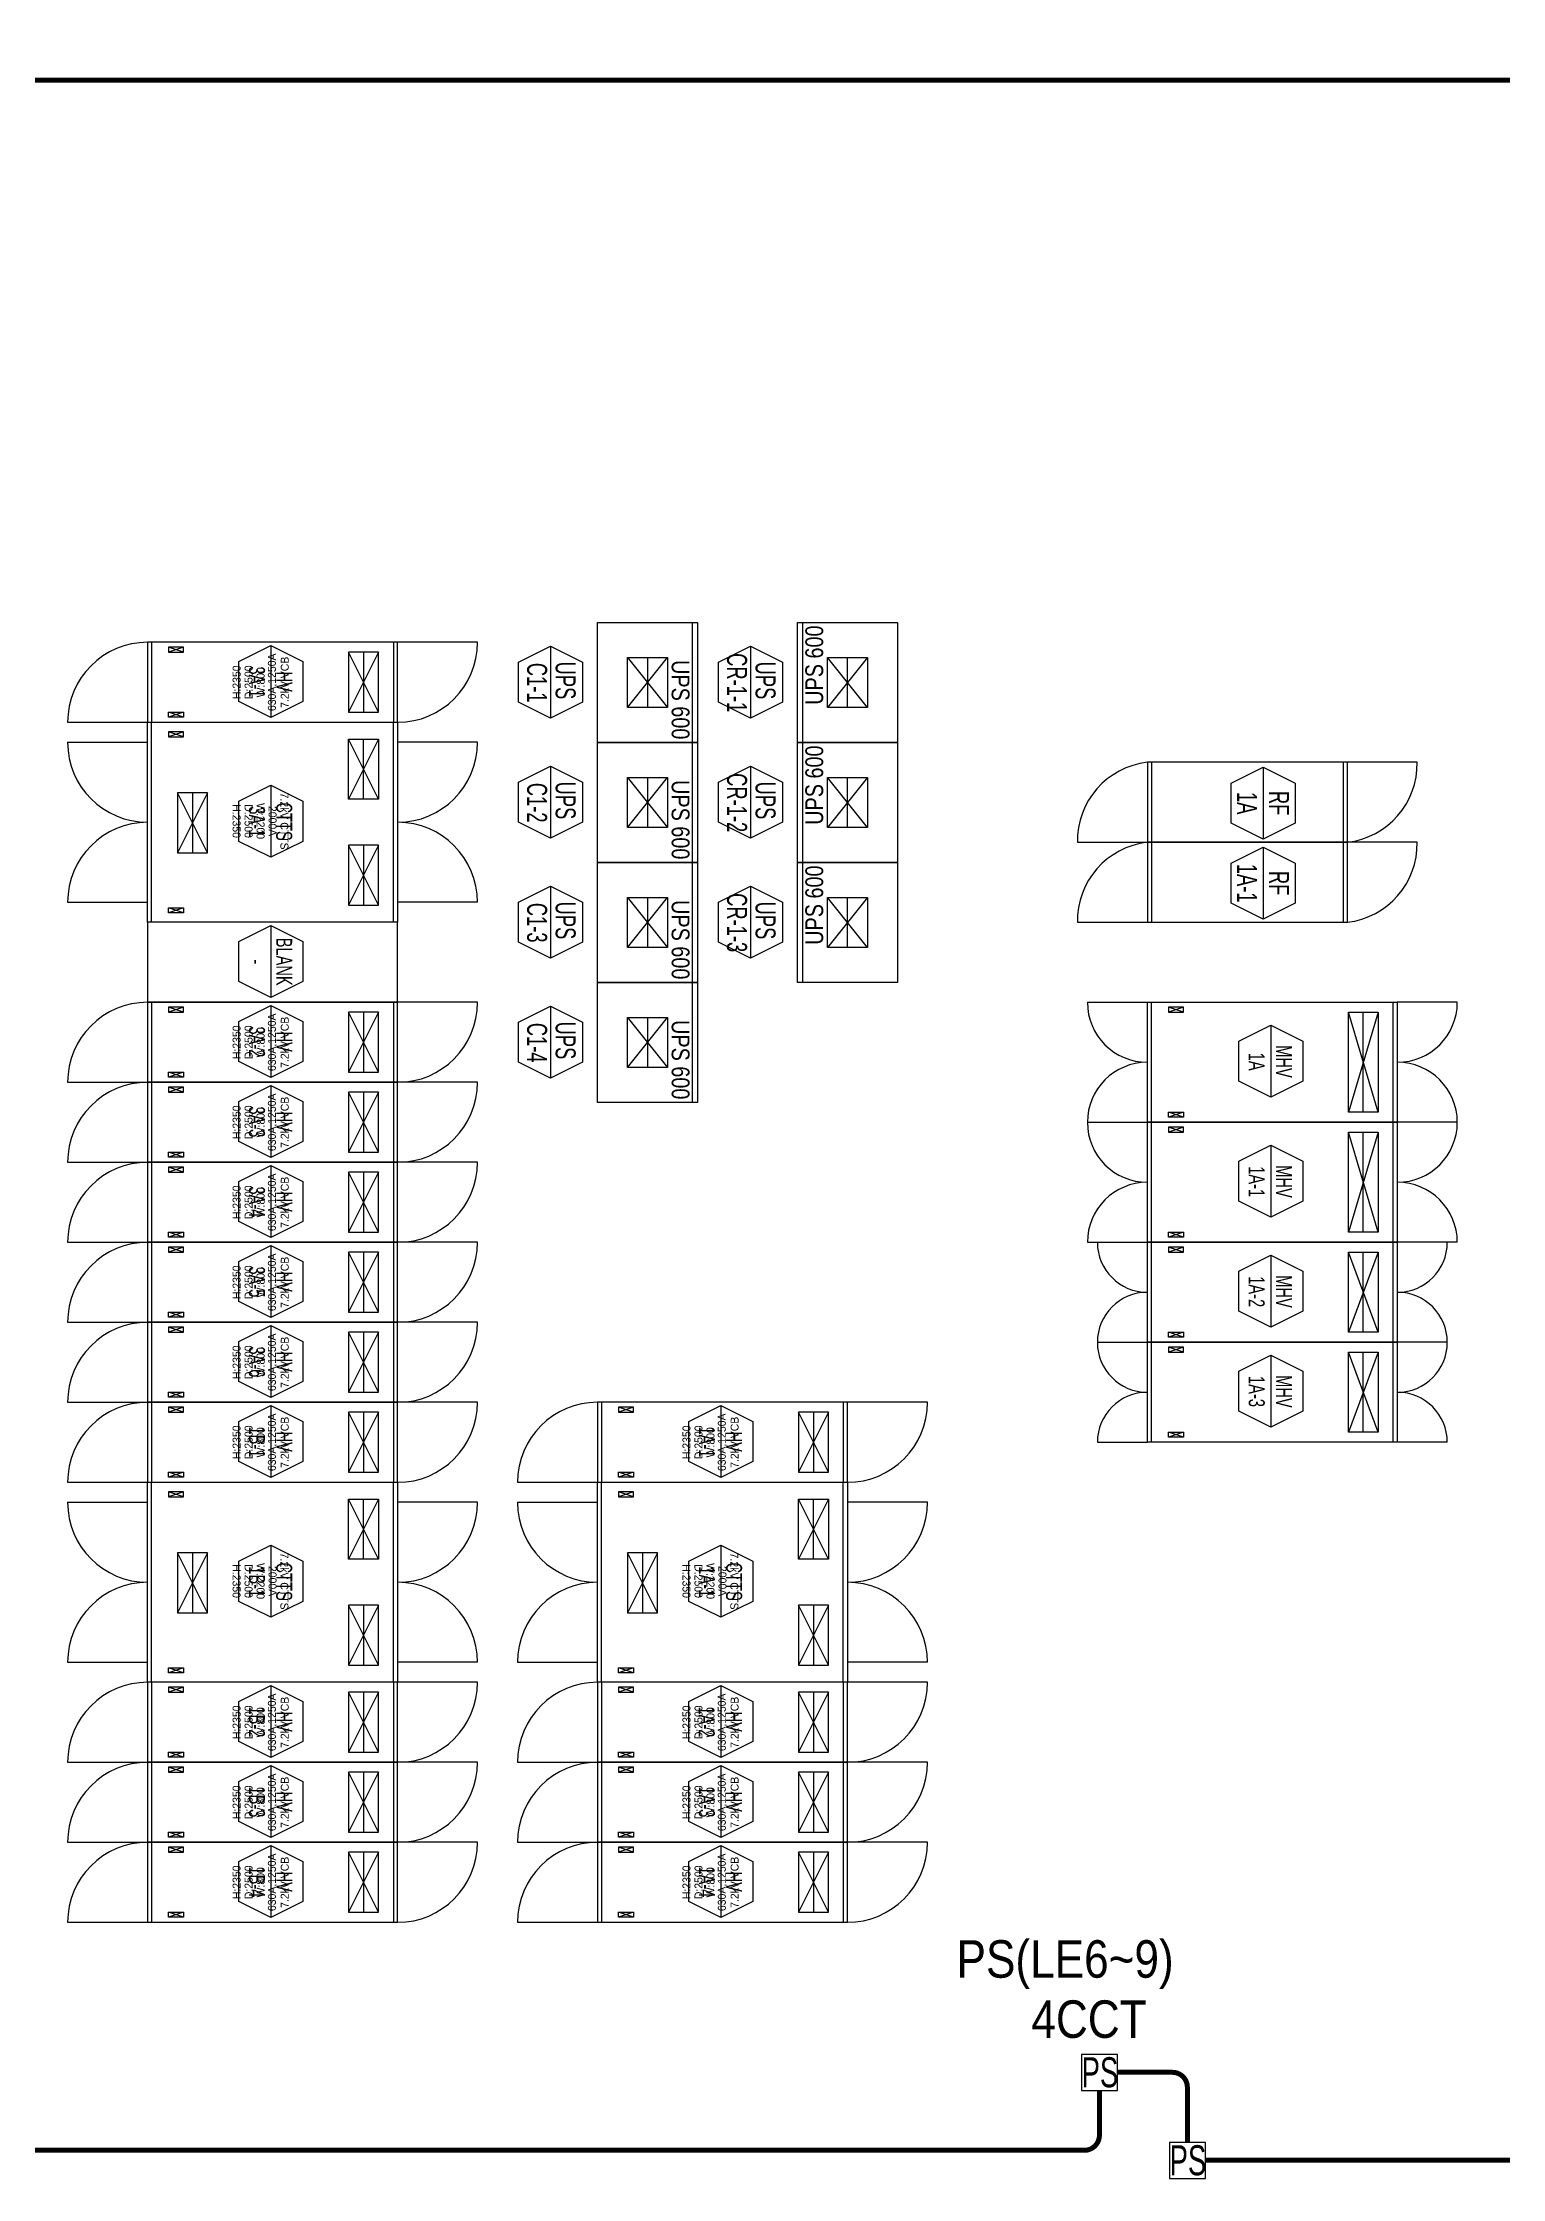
# Model space of a CAD drawing. Header units: millimetres. Extents: x 39625 to 501091, y -351975 to 836145.
# Drawn here: x 287201 to 301800, y -304210 to -282854 of the extents above; entities that cross this region are included whole.
import ezdxf
from ezdxf.enums import TextEntityAlignment as Align

# ---------------------------------------------------------------- set-up
doc = ezdxf.new("R2010")
doc.units = ezdxf.units.MM
doc.header["$LTSCALE"] = 150
doc.linetypes.add('HIDDEN', pattern=[9.525, 6.35, -3.175])
for name, color, linetype in [('------04 Lighting Switch', 2, 'Continuous'), ('-----30 Text', 2, 'Continuous'), ('-----33 Equipment', 8, 'Continuous')]:
    doc.layers.add(name, color=color, linetype=linetype)
doc.styles.add('ELEC', font='Dotum.ttf')

# ---------------------------------------------------------------- blocks, each defined once
blk = doc.blocks.new('12345')
at = {"layer": '-----33 Equipment'}
for p, q in [((371304, 141401), (371304, 142603)), ((372404, 142606), (372404, 141403)), ((365894, 142405), (365894, 141605)), ((366214, 142355), (366064, 142305)), ((366214, 142305), (366064, 142355)), ((366768, 142214), (367088, 142374)), ((367088, 142374), (367088, 141654)), ((367088, 142374), (367408, 142214)), ((368164, 142305), (367864, 141705)), ((368164, 141705), (367864, 142305)), ((368014, 142305), (368014, 141705)), ((368312, 142405), (368312, 141605)), ((369154, 142405), (368354, 142405)), ((369564, 142207), (369884, 142366)), ((369884, 142366), (369884, 141646)), ((369884, 142366), (370204, 142207)), ((370653, 142253), (371055, 141753)), ((370653, 141753), (371055, 142253)), ((370854, 142253), (370854, 141753)), ((371564, 142207), (371884, 142366)), ((371884, 142366), (371884, 141646)), ((371884, 142366), (372204, 142207)), ((373055, 141753), (372653, 142253)), ((373055, 142253), (372653, 141753)), ((372854, 141753), (372854, 142253)), ((366768, 141813), (366768, 142214)), ((367408, 142214), (367408, 141813)), ((369564, 141806), (369564, 142207)), ((370204, 142207), (370204, 141806)), ((371564, 141806), (371564, 142207)), ((372204, 142207), (372204, 141806)), ((367088, 141654), (366768, 141813)), ((367408, 141813), (367088, 141654)), ((369884, 141646), (369564, 141806)), ((370204, 141806), (369884, 141646)), ((371884, 141646), (371564, 141806)), ((372204, 141806), (371884, 141646)), ((365054, 141605), (365854, 141605)), ((365894, 140860), (365894, 141605)), ((366214, 141655), (366064, 141705)), ((366214, 141705), (366064, 141655)), ((368312, 139605), (368312, 141605)), ((365054, 141405), (365854, 141405)), ((366214, 141510), (366064, 141460)), ((366214, 141460), (366064, 141510)), ((368164, 140835), (367864, 141435)), ((368164, 141435), (367864, 140835)), ((368014, 140835), (368014, 141435)), ((369154, 141405), (368354, 141405)), ((371304, 140201), (371304, 141403)), ((372404, 141406), (372404, 140203)), ((369564, 141007), (369884, 141166)), ((369884, 141166), (369884, 140446)), ((369884, 141166), (370204, 141007)), ((371564, 141007), (371884, 141166)), ((371884, 141166), (371884, 140446)), ((371884, 141166), (372204, 141007)), ((375854, 141205, 0), (375854, 140405, 0)), ((377854, 141205, 0), (375854, 141205, 0)), ((375894, 141205), (375894, 140405)), ((377812, 141205), (377812, 140405)), ((377854, 140405, 0), (377854, 141205, 0)), ((378554, 141205), (377854, 141205)), ((366768, 140815), (367088, 140975)), ((367088, 140975), (367088, 140255)), ((367088, 140975), (367408, 140815)), ((369564, 140606), (369564, 141007)), ((370204, 141007), (370204, 140606)), ((370653, 141053), (371055, 140553)), ((370653, 140553), (371055, 141053)), ((370854, 141053), (370854, 140553)), ((371564, 140606), (371564, 141007)), ((372204, 141007), (372204, 140606)), ((373055, 140553), (372653, 141053)), ((373055, 141053), (372653, 140553)), ((372854, 140553), (372854, 141053)), ((376692, 140996, 0), (377012, 141156, 0)), ((376692, 140596, 0), (376692, 140996, 0)), ((377012, 141156, 0), (377012, 140436, 0)), ((377012, 141156, 0), (377332, 140996, 0)), ((377332, 140996, 0), (377332, 140596, 0)), ((365894, 139605), (365894, 140860)), ((366454, 140899), (366154, 140299)), ((366454, 140299), (366154, 140899)), ((366304, 140899), (366304, 140299)), ((366768, 140414), (366768, 140815)), ((367408, 140815), (367408, 140414)), ((369884, 140446), (369564, 140606)), ((370204, 140606), (369884, 140446)), ((371884, 140446), (371564, 140606)), ((372204, 140606), (371884, 140446)), ((377012, 140436, 0), (376692, 140596, 0)), ((377332, 140596, 0), (377012, 140436, 0)), ((367088, 140255), (366768, 140414)), ((367408, 140414), (367088, 140255)), ((368164, 140375), (367864, 139775)), ((368164, 139775), (367864, 140375)), ((368014, 140375), (368014, 139775)), ((375154, 140405), (375854, 140405)), ((375854, 140405, 0), (377854, 140405, 0)), ((375854, 140405), (375854, 139605)), ((377854, 140405), (375854, 140405)), ((375894, 140405), (375894, 139605)), ((376692, 140196), (377012, 140356)), ((377012, 140356), (377012, 139636)), ((377012, 140356), (377332, 140196)), ((377812, 140405), (377812, 139605)), ((377854, 139605), (377854, 140405)), ((378554, 140405), (377854, 140405)), ((371304, 139001), (371304, 140203)), ((372404, 140206), (372404, 139003)), ((376692, 139796), (376692, 140196)), ((377332, 140196), (377332, 139796)), ((369564, 139807), (369884, 139966)), ((369884, 139966), (369884, 139246)), ((369884, 139966), (370204, 139807)), ((371564, 139807), (371884, 139966)), ((371884, 139966), (371884, 139246)), ((371884, 139966), (372204, 139807)), ((365054, 139805), (365854, 139805)), ((366214, 139700), (366064, 139750)), ((366214, 139750), (366064, 139700)), ((369154, 139805), (368354, 139805)), ((369564, 139406), (369564, 139807)), ((370204, 139807), (370204, 139406)), ((370653, 139853), (371055, 139353)), ((370653, 139353), (371055, 139853)), ((370854, 139853), (370854, 139353)), ((371564, 139406), (371564, 139807)), ((372204, 139807), (372204, 139406)), ((373055, 139353), (372653, 139853)), ((373055, 139853), (372653, 139353)), ((372854, 139353), (372854, 139853)), ((377012, 139636), (376692, 139796)), ((377332, 139796), (377012, 139636)), ((368354, 139605), (365854, 139605)), ((365854, 139605), (365854, 138805)), ((366768, 139414), (367088, 139574)), ((367088, 139574), (367088, 138854)), ((367088, 139574), (367408, 139414)), ((368354, 138805), (368354, 139605)), ((375154, 139605), (375854, 139605)), ((375854, 139605), (377854, 139605)), ((366768, 139013), (366768, 139414)), ((367408, 139414), (367408, 139013)), ((369884, 139246), (369564, 139406)), ((370204, 139406), (369884, 139246)), ((371884, 139246), (371564, 139406)), ((372204, 139406), (371884, 139246)), ((367088, 138854), (366768, 139013)), ((367408, 139013), (367088, 138854)), ((371304, 137801), (371304, 139003)), ((365854, 138805), (368354, 138805)), ((365894, 138805), (365894, 138005)), ((366214, 138755), (366064, 138705)), ((366214, 138705), (366064, 138755)), ((366768, 138614), (367088, 138774)), ((366768, 138213), (366768, 138614)), ((367088, 138774), (367088, 138054)), ((367088, 138774), (367408, 138614)), ((367408, 138614), (367408, 138213)), ((368164, 138705), (367864, 138105)), ((368164, 138105), (367864, 138705)), ((368014, 138705), (368014, 138105)), ((368312, 138805), (368312, 138005)), ((369154, 138805), (368354, 138805)), ((369564, 138607), (369884, 138766)), ((369564, 138206), (369564, 138607)), ((369884, 138766), (369884, 138046)), ((369884, 138766), (370204, 138607)), ((370204, 138607), (370204, 138206)), ((370653, 138653), (371055, 138153)), ((370653, 138153), (371055, 138653)), ((370854, 138653), (370854, 138153)), ((375254, 138805), (375854, 138805)), ((375894, 137605), (375894, 138805)), ((376214, 138755), (376064, 138705)), ((376214, 138705), (376064, 138755)), ((378164, 137705), (377864, 138705)), ((378164, 138705), (377864, 137705)), ((378014, 137705), (378014, 138705)), ((378312, 137605), (378312, 138805)), ((378954, 138805), (378354, 138805)), ((376768, 138415), (377088, 138575)), ((376768, 138015), (376768, 138415)), ((377088, 138575), (377088, 137855)), ((377088, 138575), (377408, 138415)), ((377408, 138415), (377408, 138015)), ((367088, 138054), (366768, 138213)), ((367408, 138213), (367088, 138054)), ((369884, 138046), (369564, 138206)), ((370204, 138206), (369884, 138046)), ((365054, 138005), (365854, 138005)), ((365894, 138005), (365894, 137205)), ((366214, 138055), (366064, 138105)), ((366214, 138105), (366064, 138055)), ((366214, 137955), (366064, 137905)), ((366214, 137905), (366064, 137955)), ((366768, 137814), (367088, 137974)), ((367088, 137974), (367088, 137254)), ((367088, 137974), (367408, 137814)), ((368312, 138005), (368312, 137205)), ((369154, 138005), (368354, 138005)), ((377088, 137855), (376768, 138015)), ((377408, 138015), (377088, 137855)), ((366768, 137413), (366768, 137814)), ((367408, 137814), (367408, 137413)), ((368164, 137905), (367864, 137305)), ((368164, 137305), (367864, 137905)), ((368014, 137905), (368014, 137305)), ((375254, 137605), (375854, 137605)), ((375254, 137605), (375854, 137605)), ((375894, 136405), (375894, 137605)), ((376214, 137655), (376064, 137705)), ((376214, 137705), (376064, 137655)), ((376214, 137555), (376064, 137505)), ((376214, 137505), (376064, 137555)), ((378312, 136405), (378312, 137605)), ((378954, 137605), (378354, 137605)), ((378954, 137605), (378354, 137605)), ((367088, 137254), (366768, 137413)), ((367408, 137413), (367088, 137254)), ((376768, 137215), (377088, 137375)), ((377088, 137375), (377088, 136655)), ((377088, 137375), (377408, 137215)), ((378164, 136505), (377864, 137505)), ((378164, 137505), (377864, 136505)), ((378014, 136505), (378014, 137505)), ((365054, 137205), (365854, 137205)), ((365894, 137205), (365894, 136405)), ((366214, 137255), (366064, 137305)), ((366214, 137305), (366064, 137255)), ((366214, 137155), (366064, 137105)), ((366214, 137105), (366064, 137155)), ((366768, 137014), (367088, 137174)), ((367088, 137174), (367088, 136454)), ((367088, 137174), (367408, 137014)), ((368164, 137105), (367864, 136505)), ((368164, 136505), (367864, 137105)), ((368014, 137105), (368014, 136505)), ((368312, 137205), (368312, 136405)), ((369154, 137205), (368354, 137205)), ((376768, 136815), (376768, 137215)), ((377408, 137215), (377408, 136815)), ((366768, 136613), (366768, 137014)), ((367408, 137014), (367408, 136613)), ((377088, 136655), (376768, 136815)), ((377408, 136815), (377088, 136655)), ((366214, 136455), (366064, 136505)), ((366214, 136505), (366064, 136455)), ((367088, 136454), (366768, 136613)), ((367408, 136613), (367088, 136454)), ((376214, 136455), (376064, 136505)), ((376214, 136505), (376064, 136455)), ((365054, 136405), (365854, 136405)), ((365894, 136405), (365894, 135605)), ((366214, 136355), (366064, 136305)), ((366214, 136305), (366064, 136355)), ((366768, 136214), (367088, 136374)), ((367088, 136374), (367088, 135654)), ((367088, 136374), (367408, 136214)), ((368164, 136305), (367864, 135705)), ((368164, 135705), (367864, 136305)), ((368014, 136305), (368014, 135705)), ((368312, 136405), (368312, 135605)), ((369154, 136405), (368354, 136405)), ((375254, 136405), (375854, 136405)), ((375354, 136405), (375854, 136405)), ((375894, 135405), (375894, 136405)), ((376214, 136355), (376064, 136305)), ((376214, 136305), (376064, 136355)), ((376768, 136115), (377088, 136275)), ((377088, 136275), (377088, 135555)), ((377088, 136275), (377408, 136115)), ((378164, 135505), (377864, 136305)), ((378164, 136305), (377864, 135505)), ((378014, 135505), (378014, 136305)), ((378312, 135405), (378312, 136405)), ((378954, 136405), (378354, 136405)), ((378854, 136405), (378354, 136405)), ((366768, 135813), (366768, 136214)), ((367408, 136214), (367408, 135813)), ((376768, 135715), (376768, 136115)), ((377408, 136115), (377408, 135715)), ((366214, 135655), (366064, 135705)), ((366214, 135705), (366064, 135655)), ((367088, 135654), (366768, 135813)), ((367408, 135813), (367088, 135654)), ((377088, 135555), (376768, 135715)), ((377408, 135715), (377088, 135555)), ((365054, 135605), (365854, 135605)), ((365894, 135605), (365894, 134805)), ((366214, 135555), (366064, 135505)), ((366214, 135505), (366064, 135555)), ((366768, 135414), (367088, 135574)), ((366768, 135013), (366768, 135414)), ((367088, 135574), (367088, 134854)), ((367088, 135574), (367408, 135414)), ((367408, 135414), (367408, 135013)), ((368164, 135505), (367864, 134905)), ((368164, 134905), (367864, 135505)), ((368014, 135505), (368014, 134905)), ((368312, 135605), (368312, 134805)), ((369154, 135605), (368354, 135605)), ((375354, 135405), (375854, 135405)), ((375354, 135405), (375854, 135405)), ((375894, 134405), (375894, 135405)), ((376214, 135455), (376064, 135505)), ((376214, 135505), (376064, 135455)), ((378312, 134405), (378312, 135405)), ((378854, 135405), (378354, 135405)), ((378854, 135405), (378354, 135405)), ((376214, 135355), (376064, 135305)), ((376214, 135305), (376064, 135355)), ((376768, 135117), (377088, 135277)), ((377088, 135277), (377088, 134557)), ((377088, 135277), (377408, 135117)), ((378164, 134505), (377864, 135305)), ((378164, 135305), (377864, 134505)), ((378014, 134505), (378014, 135305)), ((367088, 134854), (366768, 135013)), ((367408, 135013), (367088, 134854)), ((376768, 134717), (376768, 135117)), ((377408, 135117), (377408, 134717)), ((365054, 134805), (365854, 134805)), ((365894, 134805), (365894, 134005)), ((366214, 134855), (366064, 134905)), ((366214, 134905), (366064, 134855)), ((366214, 134755), (366064, 134705)), ((366214, 134705), (366064, 134755)), ((366768, 134614), (367088, 134774)), ((367088, 134774), (367088, 134054)), ((367088, 134774), (367408, 134614)), ((368312, 134805), (368312, 134005)), ((369154, 134805), (368354, 134805)), ((370394, 134805), (370394, 134005)), ((370714, 134755), (370564, 134705)), ((370714, 134705), (370564, 134755)), ((371268, 134614), (371588, 134774)), ((371588, 134774), (371588, 134054)), ((371588, 134774), (371908, 134614)), ((372812, 134805), (372812, 134005)), ((373654, 134805), (372854, 134805)), ((366768, 134213), (366768, 134614)), ((367408, 134614), (367408, 134213)), ((368164, 134705), (367864, 134105)), ((368164, 134105), (367864, 134705)), ((368014, 134705), (368014, 134105)), ((371268, 134213), (371268, 134614)), ((371908, 134614), (371908, 134213)), ((372664, 134705), (372364, 134105)), ((372664, 134105), (372364, 134705)), ((372514, 134705), (372514, 134105)), ((377088, 134557), (376768, 134717)), ((377408, 134717), (377088, 134557)), ((375354, 134405), (375854, 134405)), ((376214, 134455), (376064, 134505)), ((376214, 134505), (376064, 134455)), ((378854, 134405), (378354, 134405)), ((367088, 134054), (366768, 134213)), ((367408, 134213), (367088, 134054)), ((371588, 134054), (371268, 134213)), ((371908, 134213), (371588, 134054)), ((365054, 134005), (365854, 134005)), ((365894, 133260), (365894, 134005)), ((366214, 134055), (366064, 134105)), ((366214, 134105), (366064, 134055)), ((366214, 133910), (366064, 133860)), ((366214, 133860), (366064, 133910)), ((368312, 132005), (368312, 134005)), ((369554, 134005), (370354, 134005)), ((370394, 133260), (370394, 134005)), ((370714, 134055), (370564, 134105)), ((370714, 134105), (370564, 134055)), ((370714, 133910), (370564, 133860)), ((370714, 133860), (370564, 133910)), ((372812, 132005), (372812, 134005)), ((365054, 133805), (365854, 133805)), ((368164, 133235), (367864, 133835)), ((368164, 133835), (367864, 133235)), ((368014, 133235), (368014, 133835)), ((369154, 133805), (368354, 133805)), ((369554, 133805), (370354, 133805)), ((372664, 133235), (372364, 133835)), ((372664, 133835), (372364, 133235)), ((372514, 133235), (372514, 133835)), ((373654, 133805), (372854, 133805)), ((365894, 132005), (365894, 133260)), ((366454, 133299), (366154, 132699)), ((366454, 132699), (366154, 133299)), ((366304, 133299), (366304, 132699)), ((366768, 133215), (367088, 133375)), ((367088, 133375), (367088, 132655)), ((367088, 133375), (367408, 133215)), ((370394, 132005), (370394, 133260)), ((370954, 133299), (370654, 132699)), ((370954, 132699), (370654, 133299)), ((370804, 133299), (370804, 132699)), ((371268, 133215), (371588, 133375)), ((371588, 133375), (371588, 132655)), ((371588, 133375), (371908, 133215)), ((366768, 132814), (366768, 133215)), ((367408, 133215), (367408, 132814)), ((371268, 132814), (371268, 133215)), ((371908, 133215), (371908, 132814)), ((367088, 132655), (366768, 132814)), ((367408, 132814), (367088, 132655)), ((368164, 132775), (367864, 132175)), ((368164, 132175), (367864, 132775)), ((368014, 132775), (368014, 132175)), ((371588, 132655), (371268, 132814)), ((371908, 132814), (371588, 132655)), ((372664, 132775), (372364, 132175)), ((372664, 132175), (372364, 132775)), ((372514, 132775), (372514, 132175)), ((365054, 132205), (365854, 132205)), ((369154, 132205), (368354, 132205)), ((369554, 132205), (370354, 132205)), ((373654, 132205), (372854, 132205)), ((365894, 132005), (365894, 131205)), ((366214, 132100), (366064, 132150)), ((366214, 132150), (366064, 132100)), ((368312, 132005), (368312, 131205)), ((369154, 132005), (368354, 132005)), ((370394, 132005), (370394, 131205)), ((370714, 132100), (370564, 132150)), ((370714, 132150), (370564, 132100)), ((372812, 132005), (372812, 131205)), ((373654, 132005), (372854, 132005)), ((366214, 131955), (366064, 131905)), ((366214, 131905), (366064, 131955)), ((366768, 131814), (367088, 131974)), ((366768, 131413), (366768, 131814)), ((367088, 131974), (367088, 131254)), ((367088, 131974), (367408, 131814)), ((367408, 131814), (367408, 131413)), ((368164, 131905), (367864, 131305)), ((368164, 131305), (367864, 131905)), ((368014, 131905), (368014, 131305)), ((370714, 131955), (370564, 131905)), ((370714, 131905), (370564, 131955)), ((371268, 131814), (371588, 131974)), ((371268, 131413), (371268, 131814)), ((371588, 131974), (371588, 131254)), ((371588, 131974), (371908, 131814)), ((371908, 131814), (371908, 131413)), ((372664, 131905), (372364, 131305)), ((372664, 131305), (372364, 131905)), ((372514, 131905), (372514, 131305)), ((367088, 131254), (366768, 131413)), ((367408, 131413), (367088, 131254)), ((371588, 131254), (371268, 131413)), ((371908, 131413), (371588, 131254)), ((365054, 131205), (365854, 131205)), ((365894, 131205), (365894, 130405)), ((366214, 131255), (366064, 131305)), ((366214, 131305), (366064, 131255)), ((366214, 131155), (366064, 131105)), ((366214, 131105), (366064, 131155)), ((366768, 131014), (367088, 131174)), ((367088, 131174), (367088, 130454)), ((367088, 131174), (367408, 131014)), ((368312, 131205), (368312, 130405)), ((369154, 131205), (368354, 131205)), ((369554, 131205), (370354, 131205)), ((370394, 131205), (370394, 130405)), ((370714, 131255), (370564, 131305)), ((370714, 131305), (370564, 131255)), ((370714, 131155), (370564, 131105)), ((370714, 131105), (370564, 131155)), ((371268, 131014), (371588, 131174)), ((371588, 131174), (371588, 130454)), ((371588, 131174), (371908, 131014)), ((372812, 131205), (372812, 130405)), ((373654, 131205), (372854, 131205)), ((366768, 130613), (366768, 131014)), ((367408, 131014), (367408, 130613)), ((368164, 131105), (367864, 130505)), ((368164, 130505), (367864, 131105)), ((368014, 131105), (368014, 130505)), ((371268, 130613), (371268, 131014)), ((371908, 131014), (371908, 130613)), ((372664, 131105), (372364, 130505)), ((372664, 130505), (372364, 131105)), ((372514, 131105), (372514, 130505)), ((366214, 130455), (366064, 130505)), ((366214, 130505), (366064, 130455)), ((367088, 130454), (366768, 130613)), ((367408, 130613), (367088, 130454)), ((370714, 130455), (370564, 130505)), ((370714, 130505), (370564, 130455)), ((371588, 130454), (371268, 130613)), ((371908, 130613), (371588, 130454)), ((365054, 130405), (365854, 130405)), ((365894, 130405), (365894, 129605)), ((366214, 130355), (366064, 130305)), ((366214, 130305), (366064, 130355)), ((366768, 130214), (367088, 130374)), ((367088, 130374), (367088, 129654)), ((367088, 130374), (367408, 130214)), ((368164, 130305), (367864, 129705)), ((368164, 129705), (367864, 130305)), ((368014, 130305), (368014, 129705)), ((368312, 130405), (368312, 129605)), ((369154, 130405), (368354, 130405)), ((369554, 130405), (370354, 130405)), ((370394, 130405), (370394, 129605)), ((370714, 130355), (370564, 130305)), ((370714, 130305), (370564, 130355)), ((371268, 130214), (371588, 130374)), ((371588, 130374), (371588, 129654)), ((371588, 130374), (371908, 130214)), ((372664, 130305), (372364, 129705)), ((372664, 129705), (372364, 130305)), ((372514, 130305), (372514, 129705)), ((372812, 130405), (372812, 129605)), ((373654, 130405), (372854, 130405)), ((366768, 129813), (366768, 130214)), ((367408, 130214), (367408, 129813)), ((371268, 129813), (371268, 130214)), ((371908, 130214), (371908, 129813)), ((366214, 129655), (366064, 129705)), ((366214, 129705), (366064, 129655)), ((367088, 129654), (366768, 129813)), ((367408, 129813), (367088, 129654)), ((370714, 129655), (370564, 129705)), ((370714, 129705), (370564, 129655)), ((371588, 129654), (371268, 129813)), ((371908, 129813), (371588, 129654)), ((365054, 129605), (365854, 129605)), ((369554, 129605), (370354, 129605))]:
    blk.add_line(p, q, dxfattribs=at)
for points in [[(370354, 141403), (370354, 142603), (371354, 142603), (371354, 141403)], [(373354, 142603), (373354, 141403), (372354, 141403), (372354, 142603)], [(365854, 142405), (365854, 141605), (368354, 141605), (368354, 142405)], [(366064, 142355), (366064, 142305), (366214, 142305), (366214, 142355)], [(367864, 142305), (367864, 141705), (368164, 141705), (368164, 142305)], [(371055, 141753), (370653, 141753), (370653, 142253), (371055, 142253)], [(372653, 142253), (373055, 142253), (373055, 141753), (372653, 141753)], [(368354, 141605), (368354, 139605), (365854, 139605), (365854, 141605)], [(366064, 141655), (366064, 141705), (366214, 141705), (366214, 141655)], [(366064, 141510), (366064, 141460), (366214, 141460), (366214, 141510)], [(367864, 140835), (367864, 141435), (368164, 141435), (368164, 140835)], [(370354, 140203), (370354, 141403), (371354, 141403), (371354, 140203)], [(373354, 141403), (373354, 140203), (372354, 140203), (372354, 141403)], [(371055, 140553), (370653, 140553), (370653, 141053), (371055, 141053)], [(372653, 141053), (373055, 141053), (373055, 140553), (372653, 140553)], [(366154, 140899), (366154, 140299), (366454, 140299), (366454, 140899)], [(367864, 140375), (367864, 139775), (368164, 139775), (368164, 140375)], [(370354, 139003), (370354, 140203), (371354, 140203), (371354, 139003)], [(373354, 140203), (373354, 139003), (372354, 139003), (372354, 140203)], [(366064, 139700), (366064, 139750), (366214, 139750), (366214, 139700)], [(371055, 139353), (370653, 139353), (370653, 139853), (371055, 139853)], [(372653, 139853), (373055, 139853), (373055, 139353), (372653, 139353)], [(370354, 137803), (370354, 139003), (371354, 139003), (371354, 137803)], [(365854, 138805), (365854, 138005), (368354, 138005), (368354, 138805)], [(366064, 138755), (366064, 138705), (366214, 138705), (366214, 138755)], [(367864, 138705), (367864, 138105), (368164, 138105), (368164, 138705)], [(371055, 138153), (370653, 138153), (370653, 138653), (371055, 138653)], [(375854, 137605), (375854, 138805), (378354, 138805), (378354, 137605)], [(376064, 138755), (376064, 138705), (376214, 138705), (376214, 138755)], [(377864, 137705), (377864, 138705), (378164, 138705), (378164, 137705)], [(365854, 138005), (365854, 137205), (368354, 137205), (368354, 138005)], [(366064, 138055), (366064, 138105), (366214, 138105), (366214, 138055)], [(366064, 137955), (366064, 137905), (366214, 137905), (366214, 137955)], [(367864, 137905), (367864, 137305), (368164, 137305), (368164, 137905)], [(375854, 136405), (375854, 137605), (378354, 137605), (378354, 136405)], [(376064, 137655), (376064, 137705), (376214, 137705), (376214, 137655)], [(376064, 137555), (376064, 137505), (376214, 137505), (376214, 137555)], [(377864, 136505), (377864, 137505), (378164, 137505), (378164, 136505)], [(365854, 137205), (365854, 136405), (368354, 136405), (368354, 137205)], [(366064, 137255), (366064, 137305), (366214, 137305), (366214, 137255)], [(366064, 137155), (366064, 137105), (366214, 137105), (366214, 137155)], [(367864, 137105), (367864, 136505), (368164, 136505), (368164, 137105)], [(366064, 136455), (366064, 136505), (366214, 136505), (366214, 136455)], [(376064, 136455), (376064, 136505), (376214, 136505), (376214, 136455)], [(365854, 136405), (365854, 135605), (368354, 135605), (368354, 136405)], [(366064, 136355), (366064, 136305), (366214, 136305), (366214, 136355)], [(367864, 136305), (367864, 135705), (368164, 135705), (368164, 136305)], [(375854, 135405), (375854, 136405), (378354, 136405), (378354, 135405)], [(376064, 136355), (376064, 136305), (376214, 136305), (376214, 136355)], [(377864, 135505), (377864, 136305), (378164, 136305), (378164, 135505)], [(366064, 135655), (366064, 135705), (366214, 135705), (366214, 135655)], [(365854, 135605), (365854, 134805), (368354, 134805), (368354, 135605)], [(366064, 135555), (366064, 135505), (366214, 135505), (366214, 135555)], [(367864, 135505), (367864, 134905), (368164, 134905), (368164, 135505)], [(375854, 134405), (375854, 135405), (378354, 135405), (378354, 134405)], [(376064, 135455), (376064, 135505), (376214, 135505), (376214, 135455)], [(376064, 135355), (376064, 135305), (376214, 135305), (376214, 135355)], [(377864, 134505), (377864, 135305), (378164, 135305), (378164, 134505)], [(365854, 134805), (365854, 134005), (368354, 134005), (368354, 134805)], [(366064, 134855), (366064, 134905), (366214, 134905), (366214, 134855)], [(366064, 134755), (366064, 134705), (366214, 134705), (366214, 134755)], [(370354, 134805), (370354, 134005), (372854, 134005), (372854, 134805)], [(370564, 134755), (370564, 134705), (370714, 134705), (370714, 134755)], [(367864, 134705), (367864, 134105), (368164, 134105), (368164, 134705)], [(372364, 134705), (372364, 134105), (372664, 134105), (372664, 134705)], [(376064, 134455), (376064, 134505), (376214, 134505), (376214, 134455)], [(368354, 134005), (368354, 132005), (365854, 132005), (365854, 134005)], [(366064, 134055), (366064, 134105), (366214, 134105), (366214, 134055)], [(366064, 133910), (366064, 133860), (366214, 133860), (366214, 133910)], [(372854, 134005), (372854, 132005), (370354, 132005), (370354, 134005)], [(370564, 134055), (370564, 134105), (370714, 134105), (370714, 134055)], [(370564, 133910), (370564, 133860), (370714, 133860), (370714, 133910)], [(367864, 133235), (367864, 133835), (368164, 133835), (368164, 133235)], [(372364, 133235), (372364, 133835), (372664, 133835), (372664, 133235)], [(366154, 133299), (366154, 132699), (366454, 132699), (366454, 133299)], [(370654, 133299), (370654, 132699), (370954, 132699), (370954, 133299)], [(367864, 132775), (367864, 132175), (368164, 132175), (368164, 132775)], [(372364, 132775), (372364, 132175), (372664, 132175), (372664, 132775)], [(365854, 132005), (365854, 131205), (368354, 131205), (368354, 132005)], [(366064, 132100), (366064, 132150), (366214, 132150), (366214, 132100)], [(370354, 132005), (370354, 131205), (372854, 131205), (372854, 132005)], [(370564, 132100), (370564, 132150), (370714, 132150), (370714, 132100)], [(366064, 131955), (366064, 131905), (366214, 131905), (366214, 131955)], [(367864, 131905), (367864, 131305), (368164, 131305), (368164, 131905)], [(370564, 131955), (370564, 131905), (370714, 131905), (370714, 131955)], [(372364, 131905), (372364, 131305), (372664, 131305), (372664, 131905)], [(365854, 131205), (365854, 130405), (368354, 130405), (368354, 131205)], [(366064, 131255), (366064, 131305), (366214, 131305), (366214, 131255)], [(366064, 131155), (366064, 131105), (366214, 131105), (366214, 131155)], [(370354, 131205), (370354, 130405), (372854, 130405), (372854, 131205)], [(370564, 131255), (370564, 131305), (370714, 131305), (370714, 131255)], [(370564, 131155), (370564, 131105), (370714, 131105), (370714, 131155)], [(367864, 131105), (367864, 130505), (368164, 130505), (368164, 131105)], [(372364, 131105), (372364, 130505), (372664, 130505), (372664, 131105)], [(366064, 130455), (366064, 130505), (366214, 130505), (366214, 130455)], [(370564, 130455), (370564, 130505), (370714, 130505), (370714, 130455)], [(365854, 130405), (365854, 129605), (368354, 129605), (368354, 130405)], [(366064, 130355), (366064, 130305), (366214, 130305), (366214, 130355)], [(367864, 130305), (367864, 129705), (368164, 129705), (368164, 130305)], [(370354, 130405), (370354, 129605), (372854, 129605), (372854, 130405)], [(370564, 130355), (370564, 130305), (370714, 130305), (370714, 130355)], [(372364, 130305), (372364, 129705), (372664, 129705), (372664, 130305)], [(366064, 129655), (366064, 129705), (366214, 129705), (366214, 129655)], [(370564, 129655), (370564, 129705), (370714, 129705), (370714, 129655)]]:
    blk.add_lwpolyline(points, close=True, dxfattribs=at)
for centre, radius, start, end in [((365854, 141605), 800, 90, 180), ((368354, 142405), 800, 270, 0), ((365854, 141405), 800, 180, 270), ((368354, 141405), 800, 270, 0), ((375945, 140419), 791, 96.6265, 181.0016), ((377762, 141191), 791, 276.6265, 1.0016), ((365854, 139805), 800, 90, 180), ((368354, 139805), 800, 0, 90), ((375945, 139619), 791, 96.6265, 181.0016), ((377762, 140391), 791, 276.6265, 1.0016), ((365854, 138005), 800, 90, 180), ((368354, 138805), 800, 270, 0), ((375854, 138805), 600, 180, 270), ((378354, 138805), 600, 270, 0), ((375854, 137605), 600, 90, 180), ((378354, 137605), 600, 0, 90), ((365854, 137205), 800, 90, 180), ((368354, 138005), 800, 270, 0), ((375854, 137605), 600, 180, 270), ((378354, 137605), 600, 270, 0), ((365854, 136405), 800, 90, 180), ((368354, 137205), 800, 270, 0), ((375854, 136405), 600, 90, 180), ((378354, 136405), 600, 0, 90), ((365854, 135605), 800, 90, 180), ((368354, 136405), 800, 270, 0), ((375854, 136405), 500, 180, 270), ((378354, 136405), 500, 270, 0), ((375854, 135405), 500, 90, 180), ((378354, 135405), 500, 0, 90), ((365854, 134805), 800, 90, 180), ((368354, 135605), 800, 270, 0), ((375854, 135405), 500, 180, 270), ((378354, 135405), 500, 270, 0), ((365854, 134005), 800, 90, 180), ((368354, 134805), 800, 270, 0), ((370354, 134005), 800, 90, 180), ((372854, 134805), 800, 270, 0), ((375854, 134405), 500, 90, 180), ((378354, 134405), 500, 0, 90), ((365854, 133805), 800, 180, 270), ((368354, 133805), 800, 270, 0), ((370354, 133805), 800, 180, 270), ((372854, 133805), 800, 270, 0), ((365854, 132205), 800, 90, 180), ((368354, 132205), 800, 0, 90), ((370354, 132205), 800, 90, 180), ((372854, 132205), 800, 0, 90), ((365854, 131205), 800, 90, 180), ((368354, 132005), 800, 270, 0), ((370354, 131205), 800, 90, 180), ((372854, 132005), 800, 270, 0), ((365854, 130405), 800, 90, 180), ((368354, 131205), 800, 270, 0), ((370354, 130405), 800, 90, 180), ((372854, 131205), 800, 270, 0), ((365854, 129605), 800, 90, 180), ((368354, 130405), 800, 270, 0), ((370354, 129605), 800, 90, 180), ((372854, 130405), 800, 270, 0)]:
    blk.add_arc(centre, radius, start, end, dxfattribs=at)
at = {"layer": '-----33 Equipment', "style": 'ELEC', "width": 0.85}
for rotation, p in [(90, (372522, 141780)), (270, (371185, 142227)), (90, (372522, 140580)), (270, (371185, 141027)), (90, (372522, 139380)), (270, (371185, 139827)), (270, (371185, 138627))]:
    blk.add_text('UPS 600', height=178.2, rotation=rotation, dxfattribs=at).set_placement(p, align=Align.MIDDLE_LEFT)
at = {"layer": '-----33 Equipment', "style": 'ELEC'}
for s, rotation, p in [('630A,1250A', 90, (367104, 142005)), ('7.2kV VCB', 90, (367224, 142005)), ('H:2350', 90, (366744, 142005)), ('D:2500', 90, (366864, 142005)), ('W:800', 90, (366984, 142005)), ('H:2350', 270, (366744, 140617)), ('D:2500', 270, (366864, 140617)), ('W:2200', 270, (366984, 140617)), ('2000A', 270, (367104, 140617)), ('7.2kV CTTS', 270, (367224, 140617)), ('630A,1250A', 90, (367104, 138405)), ('7.2kV VCB', 90, (367224, 138405)), ('H:2350', 90, (366744, 138405)), ('D:2500', 90, (366864, 138405)), ('W:800', 90, (366984, 138405)), ('H:2350', 90, (366744, 137605)), ('D:2500', 90, (366864, 137605)), ('W:800', 90, (366984, 137605)), ('630A,1250A', 90, (367104, 137605)), ('7.2kV VCB', 90, (367224, 137605)), ('H:2350', 90, (366744, 136805)), ('D:2500', 90, (366864, 136805)), ('W:800', 90, (366984, 136805)), ('630A,1250A', 90, (367104, 136805)), ('7.2kV VCB', 90, (367224, 136805)), ('630A,1250A', 90, (367104, 136005)), ('7.2kV VCB', 90, (367224, 136005)), ('H:2350', 90, (366744, 136005)), ('D:2500', 90, (366864, 136005)), ('W:800', 90, (366984, 136005)), ('630A,1250A', 90, (367104, 135205)), ('7.2kV VCB', 90, (367224, 135205)), ('H:2350', 90, (366744, 135205)), ('D:2500', 90, (366864, 135205)), ('W:800', 90, (366984, 135205)), ('H:2350', 90, (366744, 134405)), ('D:2500', 90, (366864, 134405)), ('W:800', 90, (366984, 134405)), ('630A,1250A', 90, (367104, 134405)), ('7.2kV VCB', 90, (367224, 134405)), ('H:2350', 90, (371244, 134405)), ('D:2500', 90, (371364, 134405)), ('W:800', 90, (371484, 134405)), ('630A,1250A', 90, (371604, 134405)), ('7.2kV VCB', 90, (371724, 134405)), ('7.2kV CTTS', 270, (367224, 133017)), ('7.2kV CTTS', 270, (371724, 133017)), ('H:2350', 270, (366744, 133017)), ('D:2500', 270, (366864, 133017)), ('W:2200', 270, (366984, 133017)), ('2000A', 270, (367104, 133017)), ('H:2350', 270, (371244, 133017)), ('D:2500', 270, (371364, 133017)), ('W:2200', 270, (371484, 133017)), ('2000A', 270, (371604, 133017)), ('H:2350', 90, (366744, 131605)), ('D:2500', 90, (366864, 131605)), ('630A,1250A', 90, (367104, 131605)), ('7.2kV VCB', 90, (367224, 131605)), ('H:2350', 90, (371244, 131605)), ('D:2500', 90, (371364, 131605)), ('630A,1250A', 90, (371604, 131605)), ('7.2kV VCB', 90, (371724, 131605)), ('W:800', 90, (366984, 131605)), ('W:800', 90, (371484, 131605)), ('H:2350', 90, (366744, 130805)), ('D:2500', 90, (366864, 130805)), ('W:800', 90, (366984, 130805)), ('630A,1250A', 90, (367104, 130805)), ('7.2kV VCB', 90, (367224, 130805)), ('H:2350', 90, (371244, 130805)), ('D:2500', 90, (371364, 130805)), ('W:800', 90, (371484, 130805)), ('630A,1250A', 90, (371604, 130805)), ('7.2kV VCB', 90, (371724, 130805)), ('630A,1250A', 90, (367104, 130005)), ('630A,1250A', 90, (371604, 130005)), ('H:2350', 90, (366744, 130005)), ('D:2500', 90, (366864, 130005)), ('W:800', 90, (366984, 130005)), ('7.2kV VCB', 90, (367224, 130005)), ('H:2350', 90, (371244, 130005)), ('D:2500', 90, (371364, 130005)), ('W:800', 90, (371484, 130005)), ('7.2kV VCB', 90, (371724, 130005))]:
    blk.add_text(s, height=80, rotation=rotation, dxfattribs=at).set_placement(p, align=Align.MIDDLE)
at = {"layer": '-----33 Equipment', "style": 'ELEC', "width": 0.7}
for s, p in [('CR-1-1', (371750, 142001)), ('C1-1', (369750, 142001)), ('UPS', (370035, 142023)), ('UPS', (372035, 142023)), ('C1-2', (369750, 140801)), ('UPS', (370035, 140823)), ('CR-1-2', (371750, 140801)), ('UPS', (372035, 140823)), ('1A', (376852, 140796)), ('RF', (377172, 140796)), ('1A-1', (376852, 139996)), ('RF', (377172, 139996)), ('CR-1-3', (371750, 139601)), ('C1-3', (369750, 139601)), ('UPS', (370035, 139623)), ('UPS', (372035, 139623)), ('UPS', (370035, 138423)), ('C1-4', (369750, 138401))]:
    blk.add_text(s, height=200, rotation=270, dxfattribs=at).set_placement(p, align=Align.MIDDLE_CENTER)
for s, p in [('3A-1', (366948, 142009)), ('HV', (367220, 142011)), ('3A-1', (366948, 140610)), ('CTTS', (367220, 140612)), ('BLANK', (367220, 139211)), ('-', (366948, 139209)), ('3A-2', (366948, 138409)), ('HV', (367220, 138411)), ('1A', (376948, 138211)), ('MHV', (377220, 138213)), ('3A-3', (366948, 137609)), ('HV', (367220, 137611)), ('1A-1', (376948, 137011)), ('MHV', (377220, 137013)), ('3A-4', (366948, 136809)), ('HV', (367220, 136811)), ('3A-5', (366948, 136009)), ('HV', (367220, 136011)), ('1A-2', (376948, 135911)), ('MHV', (377220, 135913)), ('3A-6', (366948, 135209)), ('HV', (367220, 135211)), ('1A-3', (376948, 134913)), ('MHV', (377220, 134914)), ('1B-1', (366948, 134409)), ('1A-1', (371448, 134409)), ('HV', (367220, 134411)), ('HV', (371720, 134411)), ('1B-1', (366948, 133010)), ('CTTS', (367220, 133012)), ('1A-1', (371448, 133010)), ('CTTS', (371720, 133012)), ('1B-2', (366948, 131609)), ('HV', (367220, 131611)), ('1A-2', (371448, 131609)), ('HV', (371720, 131611)), ('1B-3', (366948, 130809)), ('1A-3', (371448, 130809)), ('HV', (367220, 130811)), ('HV', (371720, 130811)), ('1B-4', (366948, 130009)), ('HV', (367220, 130011)), ('1A-4', (371448, 130009)), ('HV', (371720, 130011))]:
    blk.add_text(s, height=160, rotation=270, dxfattribs=at).set_placement(p, align=Align.MIDDLE)
blk = doc.blocks.new('ps')
blk.add_lwpolyline([(-79296, 80452), (-79751, 80452), (-79751, 79997), (-79296, 79997)], close=True)
at = {"style": 'ELEC', "width": 0.7}
blk.add_text('PS', height=379.2, dxfattribs=at).set_placement((-79517, 80226), align=Align.MIDDLE_CENTER)

msp = doc.modelspace()

# ---------------------------------------------------------------- linework, layer by layer
at = {"color": 30, "linetype": 'HIDDEN', "lineweight": -3, "ltscale": 0.2, "const_width": 50, "elevation": 0}
for points in [[(304530, -282879), (304530, -283080, -0.414214), (304380, -283230), (277230, -283230)], [(297950, -303150), (298500, -303150, -0.414155), (298650, -303300), (298650, -303850)], [(277230, -303930), (297620, -303930, 0.414214), (297770, -303780), (297770, -303330)], [(304775, -303655), (304775, -303880, -0.414214), (304625, -304030), (298830, -304030)]]:
    msp.add_lwpolyline(points, format="xyb", dxfattribs=at)

# ---------------------------------------------------------------- block references
at = {"layer": '------04 Lighting Switch', "xscale": 0.790589613177827, "yscale": 0.790589613177827, "zscale": 0.790589613177827}
for p in [(360641, -366575), (361521, -367455)]:
    msp.add_blockref('ps', p, dxfattribs=at)
at = {"layer": '-----33 Equipment'}
msp.add_blockref('12345', (-77604, -431255), dxfattribs=at)

# ---------------------------------------------------------------- texts
at = {"layer": '-----30 Text', "style": 'ELEC', "width": 0.9}
for s, p in [('PS(LE6~9)', (297427, -302063)), ('4CCT', (297666, -302618))]:
    msp.add_text(s, height=375, dxfattribs=at).set_placement(p, align=Align.MIDDLE)

doc.saveas('drawing.dxf')
